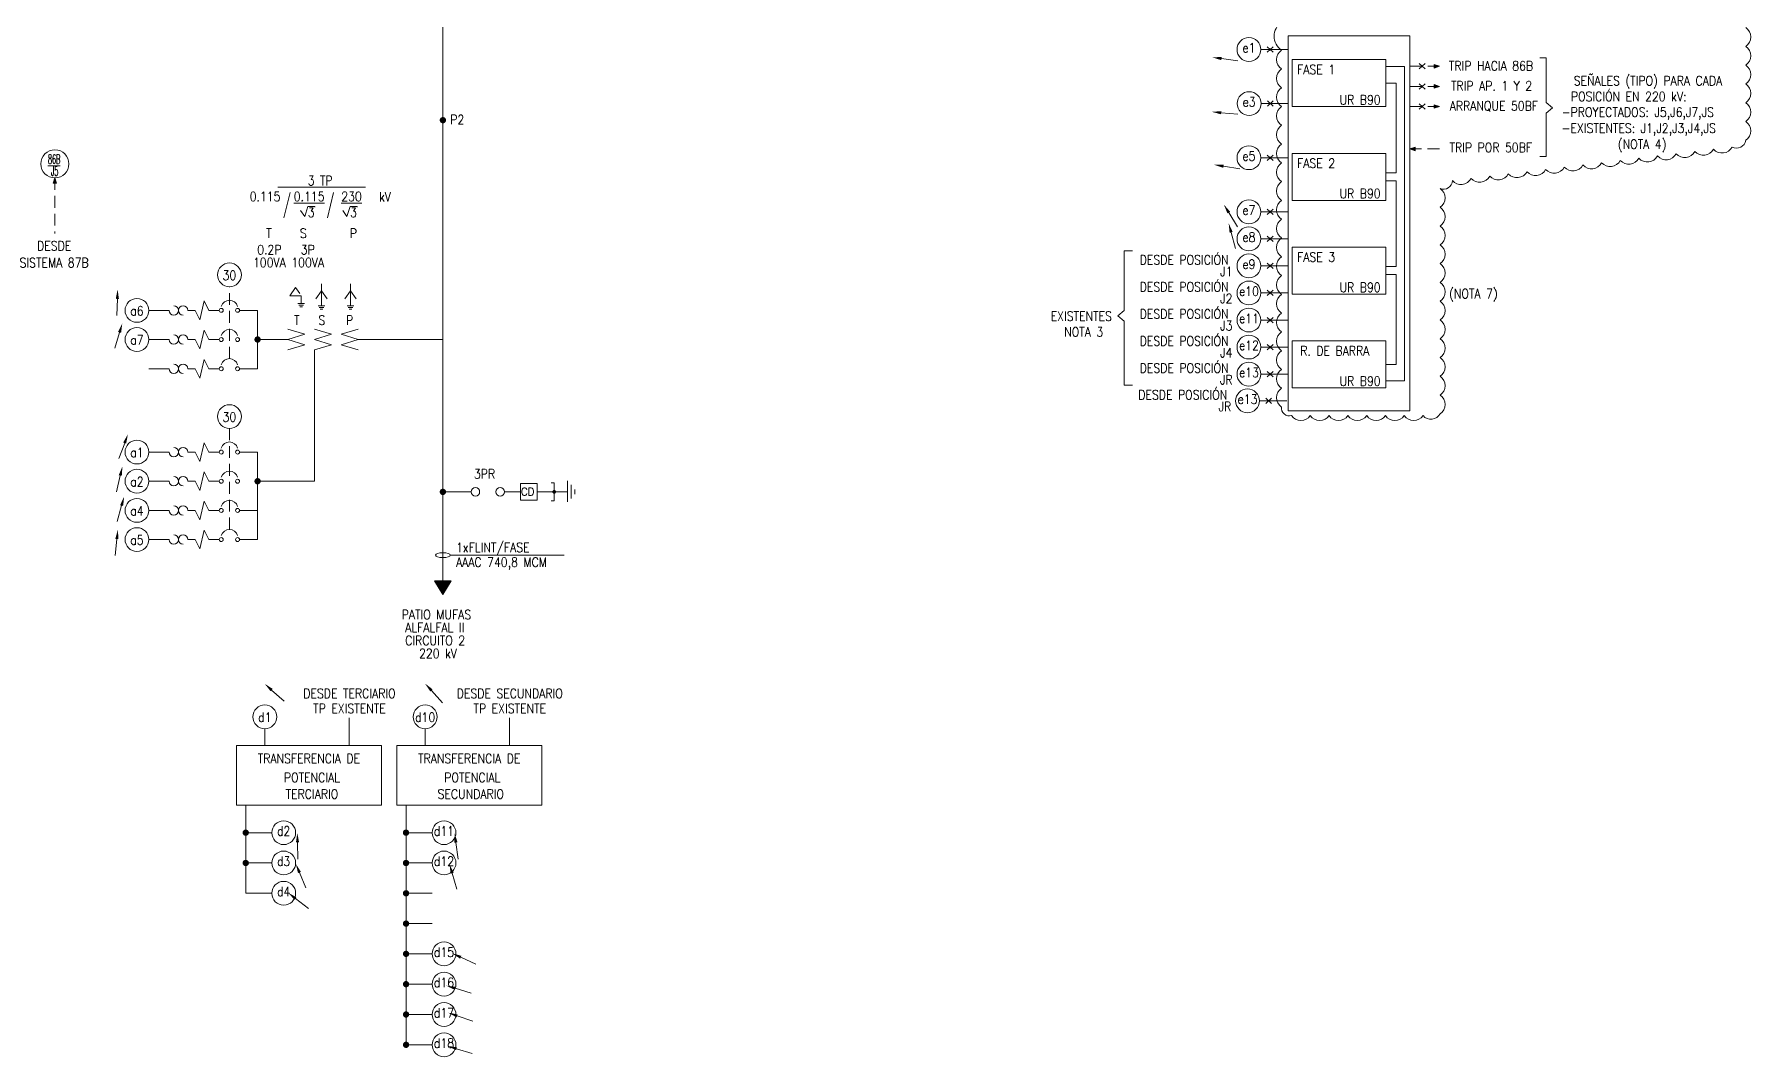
# Model space of a CAD drawing. Header units: millimetres. Extents: x -901 to 884, y -95 to 676.
# Drawn here: x 364.9 to 821.6, y -34.1 to 238.1 of the extents above; entities that cross this region are included whole.
import ezdxf
from ezdxf.enums import TextEntityAlignment as Align

# ---------------------------------------------------------------- set-up
doc = ezdxf.new("R2010")
doc.units = ezdxf.units.MM
doc.header["$LTSCALE"] = 10
doc.linetypes.add('HIDDEN', pattern=[9.525, 6.35, -3.175])
doc.linetypes.add('HIDDEN2', pattern=[4.7625, 3.175, -1.5875])
doc.layers.get('0').update_dxf_attribs({"lineweight": 5})
for name, color, linetype, lineweight in [('EL-CABLES', 204, 'Continuous', 0), ('EL-CANALETAS', 94, 'Continuous', 0), ('EL-CONDUCTOR', 30, 'Continuous', 0), ('EL-EQUIPOS ELECTRICOS', 3, 'Continuous', 0), ('EL-NIVEL-220kV', 84, 'Continuous', 0), ('IG-SIMBOLOGIAS', 151, 'Continuous', 0), ('IG-TEXTOS', 2, 'Continuous', 0)]:
    doc.layers.add(name, color=color, linetype=linetype, lineweight=lineweight)
doc.styles.add('Romans', font='romans.shx')

# ---------------------------------------------------------------- blocks, each defined once
blk = doc.blocks.new('DIAG-27')
blk.add_lwpolyline([(3.2, 1), (-3.2, -1), (3.2, -3), (-3.2, -5), (3.2, -7)])
blk = doc.blocks.new('TP')
at = {"layer": 'EL-EQUIPOS ELECTRICOS', "color": 3}
for p, q in [((348.47, 180.42), (345.89, 180.42)), ((369.69, 180.42), (367.11, 180.42))]:
    blk.add_line(p, q, dxfattribs=at)
for p, xscale, yscale, zscale in [((350.7, 182.5), -0.6956521721738735, 0.6956521721739134, 0.6956521721739131), ((357.79, 182.5), -0.6956521721738735, 0.6956521721739134, 0.6956521721739131), ((364.88, 182.5), 0.6956521721738735, 0.6956521721738735, 0.6956521721738735)]:
    blk.add_blockref('DIAG-27', p, dxfattribs=dict(at, xscale=xscale, yscale=yscale, zscale=zscale))
blk = doc.blocks.new('PARARRAYO')
at = {"layer": 'EL-CANALETAS'}
blk.add_line((419.31, 121.33), (414.75, 121.33), dxfattribs=at)
blk.add_lwpolyline([(410.34, 121.33), (406.06, 121.33)], dxfattribs=at)
at = {"layer": 'EL-EQUIPOS ELECTRICOS', "color": 3}
blk.add_lwpolyline([(414.75, 123.53), (410.34, 123.53), (410.34, 119.13), (414.75, 119.13)], close=True, dxfattribs=at)
for centre in [(398.36, 121.33), (404.94, 121.33)]:
    blk.add_circle(centre, 1.12, dxfattribs=at)
at = {"layer": 'IG-SIMBOLOGIAS'}
for p, q in [((419.31, 123.69), (418.49, 123.69)), ((419.31, 118.97), (418.49, 118.97))]:
    blk.add_line(p, q, dxfattribs=at)
at = {"layer": 'IG-SIMBOLOGIAS', "color": 151}
blk.add_line((419.56, 121.33), (422.86, 121.33), dxfattribs=at)
at = {"layer": 'IG-SIMBOLOGIAS'}
blk.add_lwpolyline([(419.31, 118.97), (419.31, 123.69)], dxfattribs=at)
at = {"layer": 'IG-SIMBOLOGIAS', "color": 151}
for points in [[(422.86, 118.69), (422.86, 124.22)], [(423.84, 119.57), (423.84, 123.16)], [(424.78, 120.71), (424.78, 121.95)]]:
    blk.add_lwpolyline(points, dxfattribs=at)
at = {"layer": 'IG-SIMBOLOGIAS', "const_width": 0.504}
blk.add_lwpolyline([(419.56, 121.33, -1), (419.06, 121.33, -1)], format="xyb", close=True, dxfattribs=at)
at = {"layer": 'IG-TEXTOS', "style": 'Romans'}
blk.add_text('CD', height=2, dxfattribs=at).set_placement((410.45, 120.38))
blk = doc.blocks.new('tier')
at = {"layer": 'IG-SIMBOLOGIAS', "color": 151, "lineweight": 5}
for p, q in [((93.77, 594.98), (93.77, 583.22)), ((90.77, 586.98), (93.77, 591.33)), ((96.77, 586.98), (93.77, 591.33)), ((93.77, 583.22), (91.97, 583.22)), ((92.49, 582.32), (95.05, 582.32)), ((93.01, 581.42), (94.53, 581.42)), ((93.77, 583.22), (95.57, 583.22))]:
    blk.add_line(p, q, dxfattribs=at)
blk = doc.blocks.new('INT. TERMOGNETICO')
at = {"layer": 'IG-SIMBOLOGIAS', "linetype": 'Continuous'}
for p, q in [((314.82, 191.43), (316.81, 191.43)), ((323.8, 191.43), (321.8, 191.43)), ((330.19, 191.43), (327.42, 191.43))]:
    blk.add_line(p, q, dxfattribs=at)
blk.add_lwpolyline([(327.42, 191.43), (326.17, 193.93), (325.05, 188.94), (323.8, 191.43)], dxfattribs=at)
for centre in [(330.71, 191.43), (335.06, 191.43)]:
    blk.add_circle(centre, 0.522, dxfattribs=at)
for centre, radius, start, end in [((318.06, 191.43), 1.25, 180, 90), ((320.56, 191.43), 1.25, 0, 270), ((332.89, 191.86), 2.26, 15.9459, 163.5771)]:
    blk.add_arc(centre, radius, start, end, dxfattribs=at)
blk = doc.blocks.new('flecha')
at = {"layer": 'IG-SIMBOLOGIAS'}
blk.add_lwpolyline([(92.64, 151.18), (88.41, 152.49)], dxfattribs=at)
blk.add_solid([(92.76, 151.58), (95.03, 150.44), (92.52, 150.78)], dxfattribs=at)
blk = doc.blocks.new('TERMINAL DE PRUEBA')
at = {"layer": 'IG-SIMBOLOGIAS', "color": 151}
for p, q in [((353.68, 260.53), (352.12, 259.11)), ((352.12, 260.53), (353.68, 259.11))]:
    blk.add_line(p, q, dxfattribs=at)

msp = doc.modelspace()

# ---------------------------------------------------------------- hatches: boundary and pattern name
at = {"layer": 'EL-CONDUCTOR', "linetype": 'HIDDEN2'}
for points in [[(738.79, 229.63), (737.41, 230.09), (737.41, 229.17)], [(738.79, 224.29), (737.41, 224.75), (737.41, 223.83)], [(738.79, 218.94), (737.41, 219.4), (737.41, 218.48)], [(730.91, 207.61), (732.29, 207.15), (732.29, 208.07)], [(370.33, 199.9), (369.87, 198.52), (370.79, 198.52)]]:
    msp.add_hatch(color=256, dxfattribs=at).paths.add_polyline_path(points)
at = {"layer": 'EL-NIVEL-220kV'}
msp.add_hatch(color=256, dxfattribs=at).paths.add_polyline_path([(473.58, 88.96), (471.32, 92.59), (473.58, 92.59), (475.83, 92.59)])

# ---------------------------------------------------------------- linework, layer by layer
at = {"layer": 'EL-CABLES'}
for p, q in [((698.51, 234.1), (691.25, 234.1)), ((724.51, 229.54), (729.49, 229.54)), ((729.49, 229.54), (729.49, 145.86)), ((724.51, 225.15), (727.25, 225.15)), ((727.25, 225.15), (727.25, 201.25)), ((698.51, 219.7), (691.31, 219.7)), ((698.51, 205.29), (691.25, 205.29)), ((727.25, 201.25), (724.51, 201.25)), ((727.25, 199.12), (724.51, 199.12)), ((727.25, 176.28), (727.25, 199.12)), ((698.51, 190.88), (691.25, 190.88)), ((691.25, 183.68), (698.51, 183.68)), ((691.25, 176.48), (698.51, 176.48)), ((727.25, 176.28), (724.51, 176.28)), ((727.25, 174.15), (724.51, 174.15)), ((727.25, 174.15), (727.25, 150.25)), ((691.25, 169.27), (698.51, 169.27)), ((395.35, 164.64), (398.71, 164.64)), ((424.27, 164.64), (419.47, 164.64)), ((424.27, 149.11), (424.27, 164.64)), ((691.25, 162.07), (698.51, 162.07)), ((395.35, 156.88), (398.71, 156.88)), ((429.78, 156.88), (424.69, 156.88)), ((439.46, 154.09), (439.46, 119.2)), ((691.25, 154.87), (698.51, 154.87)), ((395.35, 149.11), (398.71, 149.11)), ((424.27, 149.11), (419.47, 149.11)), ((691.25, 147.66), (698.51, 147.66)), ((724.51, 150.25), (727.25, 150.25)), ((724.51, 145.86), (729.49, 145.86)), ((690.89, 140.55), (698.14, 140.55)), ((395.34, 126.92), (398.71, 126.92)), ((424.27, 126.92), (419.47, 126.92)), ((424.27, 103.61), (424.27, 126.92)), ((395.35, 119.15), (398.71, 119.15)), ((439.46, 119.2), (424.69, 119.15)), ((395.35, 111.38), (398.71, 111.38)), ((424.27, 111.38), (419.47, 111.38)), ((395.34, 103.61), (398.71, 103.61)), ((424.27, 103.61), (419.47, 103.61)), ((448.66, 48.81), (448.66, 56.13)), ((491.32, 48.81), (491.32, 56.13)), ((426.21, 48.81), (426.21, 53.24)), ((468.87, 48.81), (468.87, 53.24)), ((421.12, 9.43), (421.12, 32.92)), ((463.78, -30.91), (463.78, 32.92)), ((421.12, 25.57), (428.05, 25.57)), ((463.78, 25.57), (470.71, 25.57)), ((421.12, 17.5), (428.05, 17.5)), ((463.78, 17.5), (470.71, 17.5)), ((421.12, 9.43), (428.05, 9.43)), ((463.78, 9.43), (470.71, 9.43)), ((463.78, 1.36), (470.71, 1.36)), ((463.78, -6.7), (470.71, -6.7)), ((463.78, -14.77), (470.71, -14.77)), ((463.78, -22.84), (470.71, -22.84)), ((463.78, -30.91), (470.71, -30.91))]:
    msp.add_line(p, q, dxfattribs=at)
at = {"layer": 'EL-CABLES', "const_width": 0.84}
for points in [[(424.69, 156.88, -1), (423.85, 156.88, -1)], [(424.69, 119.15, -1), (423.85, 119.15, -1)], [(421.54, 25.57, -1), (420.7, 25.57, -1)], [(464.2, 25.57, -1), (463.36, 25.57, -1)], [(421.54, 17.5, -1), (420.7, 17.5, -1)], [(464.2, 17.5, -1), (463.36, 17.5, -1)], [(464.2, 9.43, -1), (463.36, 9.43, -1)], [(464.2, 1.36, -1), (463.36, 1.36, -1)], [(464.2, -6.7, -1), (463.36, -6.7, -1)], [(464.2, -14.77, -1), (463.36, -14.77, -1)], [(464.2, -22.84, -1), (463.36, -22.84, -1)], [(464.2, -30.91, -1), (463.36, -30.91, -1)]]:
    msp.add_lwpolyline(points, format="xyb", close=True, dxfattribs=at)
at = {"layer": 'EL-CONDUCTOR', "linetype": 'HIDDEN2', "ltscale": 0.1}
for p, q in [((730.91, 229.63), (737.41, 229.63)), ((730.91, 224.29), (737.41, 224.29)), ((730.91, 218.94), (737.41, 218.94)), ((738.79, 207.61), (732.29, 207.61)), ((370.33, 199.9), (370.33, 185.14))]:
    msp.add_line(p, q, dxfattribs=at)
at = {"layer": 'EL-CONDUCTOR', "linetype": 'HIDDEN2'}
for points in [[(738.79, 229.63), (737.41, 230.09), (737.41, 229.17)], [(738.79, 224.29), (737.41, 224.75), (737.41, 223.83)], [(738.79, 218.94), (737.41, 219.4), (737.41, 218.48)], [(730.91, 207.61), (732.29, 207.15), (732.29, 208.07)], [(370.33, 199.9), (369.87, 198.52), (370.79, 198.52)]]:
    msp.add_lwpolyline(points, close=True, dxfattribs=at)
at = {"layer": 'EL-EQUIPOS ELECTRICOS', "color": 3}
for points in [[(698.51, 237.78), (730.91, 237.78), (730.91, 137.91), (698.51, 137.91)], [(699.63, 231.42), (724.51, 231.42), (724.51, 218.88), (699.63, 218.88)], [(699.63, 181.49), (724.51, 181.49), (724.51, 168.95), (699.63, 168.95)], [(699.63, 156.52), (724.51, 156.52), (724.51, 143.98), (699.63, 143.98)], [(418.67, 48.81), (457.27, 48.81), (457.27, 32.92), (418.67, 32.92)], [(461.33, 48.81), (499.93, 48.81), (499.93, 32.92), (461.33, 32.92)]]:
    msp.add_lwpolyline(points, close=True, dxfattribs=at)
msp.add_lwpolyline([(699.63, 193.91), (699.63, 206.45), (724.51, 206.45), (724.51, 193.91), (699.63, 193.91)], dxfattribs=at)
at = {"layer": 'EL-NIVEL-220kV'}
for p, q in [((473.58, 252.44), (473.58, 92.59)), ((453.58, 156.88), (467.42, 156.88)), ((467.42, 156.88), (473.58, 156.88)), ((473.58, 92.59), (471.32, 92.59)), ((471.32, 92.59), (473.58, 88.96)), ((473.58, 92.59), (475.83, 92.59)), ((473.58, 88.96), (475.83, 92.59))]:
    msp.add_line(p, q, dxfattribs=at)
at = {"layer": 'EL-NIVEL-220kV', "lineweight": 5}
for p, q in [((432.87, 168.53), (434.37, 170.7)), ((432.87, 168.53), (434.37, 170.7)), ((435.16, 169.65), (434.37, 170.7)), ((435.52, 169.17), (434.37, 170.7)), ((435.87, 168.53), (432.87, 168.53)), ((435.87, 168.53), (432.87, 168.53)), ((435.87, 166.5), (434.97, 166.5)), ((435.23, 166.05), (436.51, 166.05)), ((435.49, 165.6), (436.25, 165.6)), ((435.87, 168.53), (435.87, 166.5)), ((435.87, 166.5), (436.77, 166.5))]:
    msp.add_line(p, q, dxfattribs=at)
at = {"layer": 'EL-NIVEL-220kV', "const_width": 0.84}
for points in [[(474, 215.28, -1), (473.16, 215.28, -1)], [(474, 116.31, -1), (473.16, 116.31, -1)]]:
    msp.add_lwpolyline(points, format="xyb", close=True, dxfattribs=at)
at = {"layer": 'EL-NIVEL-220kV'}
msp.add_lwpolyline([(481.13, 116.31), (473.58, 116.31)], dxfattribs=at)
at = {"layer": 'IG-SIMBOLOGIAS', "linetype": 'HIDDEN', "ltscale": 0.05}
for p, q in [((416.78, 151.79), (416.78, 170.92)), ((416.78, 151.79), (416.78, 170.92)), ((416.78, 106.3), (416.78, 133.19))]:
    msp.add_line(p, q, dxfattribs=at)
at = {"layer": 'IG-SIMBOLOGIAS'}
msp.add_line((475.56, 99.45), (505.86, 99.45), dxfattribs=at)
msp.add_lwpolyline([(820.3, 239.93, -0.520567), (820.3, 234.93, -0.520567), (820.3, 229.93, -0.520567), (820.3, 224.93, -0.520567), (820.3, 219.93, -0.520567), (820.3, 214.93, -0.520567), (820.3, 209.93, -0.520567), (816.68, 208.13, -0.520567), (811.72, 207.54, -0.520567), (806.76, 206.94, -0.520567), (801.79, 206.35, -0.520567), (796.83, 205.75, -0.520567), (791.86, 205.15, -0.520567), (786.9, 204.56, -0.520567), (781.93, 203.96, -0.520567), (776.97, 203.36, -0.520567), (772, 202.77, -0.520567), (767.04, 202.17, -0.520567), (762.08, 201.57, -0.520567), (757.11, 200.98, -0.520567), (752.15, 200.38, -0.520567), (747.18, 199.78, -0.520567), (742.22, 199.19, -0.520567), (738.96, 197.08, -0.520567), (738.96, 192.08, -0.520567), (738.96, 187.08, -0.520567), (738.96, 182.08, -0.520567), (738.96, 177.08, -0.520567), (738.96, 172.08, -0.520567), (738.96, 167.08, -0.520567), (738.96, 162.08, -0.520567), (738.96, 157.08, -0.520567), (738.96, 152.08, -0.520567), (738.96, 147.08, -0.520567), (738.96, 142.08, -0.520567), (738.96, 137.08, -0.520567), (734.42, 136.61, -0.520567), (729.42, 136.61, -0.520567), (724.42, 136.61, -0.520567), (719.42, 136.61, -0.520567), (714.42, 136.61, -0.520567), (709.42, 136.61, -0.520567), (704.42, 136.61, -0.520567), (699.42, 136.61, -0.520567), (696.72, 138.91, -0.520567), (696.72, 143.91, -0.520567), (696.72, 148.91, -0.520567), (696.72, 153.91, -0.520567), (696.72, 158.91, -0.520567), (696.72, 163.91, -0.520567), (696.72, 168.91, -0.520567), (696.72, 173.91, -0.520567), (696.72, 178.91, -0.520567), (696.72, 183.91, -0.520567), (696.72, 188.91, -0.520567), (696.72, 193.91, -0.520567), (696.72, 198.91, -0.520567), (696.72, 203.91, -0.520567), (696.72, 208.91, -0.520567), (696.72, 213.91, -0.520567), (696.72, 218.91, -0.520567), (696.72, 223.91, -0.520567), (696.72, 228.91, -0.520567), (696.72, 233.91, -0.520567), (696.72, 241.35, -0.520567)], format="xyb", dxfattribs=at)
for centre, radius in [((688.09, 234.1), 3.17), ((688.14, 219.7), 3.17), ((370.33, 203.64), 3.74), ((688.09, 205.29), 3.17), ((688.09, 190.88), 3.17), ((688.09, 183.68), 3.17), ((688.09, 176.48), 3.17), ((416.78, 174.09), 3.17), ((688.09, 169.27), 3.17), ((392.18, 164.64), 3.17), ((688.09, 162.07), 3.17), ((392.18, 156.88), 3.17), ((688.09, 154.87), 3.17), ((688.09, 147.66), 3.17), ((687.72, 140.55), 3.17), ((416.78, 136.36), 3.17), ((392.18, 126.92), 3.17), ((392.18, 119.15), 3.17), ((392.18, 111.38), 3.17), ((392.18, 103.61), 3.17), ((426.21, 56.41), 3.17), ((468.87, 56.41), 3.17), ((431.22, 25.57), 3.17), ((473.88, 25.57), 3.17), ((431.22, 17.5), 3.17), ((473.88, 17.5), 3.17), ((431.22, 9.43), 3.17), ((473.88, -6.7), 3.17), ((473.88, -14.77), 3.17), ((473.88, -22.84), 3.17), ((473.88, -30.91), 3.17)]:
    msp.add_circle(centre, radius, dxfattribs=at)
msp.add_ellipse((473.58, 99.45), major_axis=(-1.98, 0), ratio=0.32468, dxfattribs=at)
at = {"layer": 'IG-TEXTOS'}
for p, q in [((765.49, 231.91), (767.18, 231.91)), ((767.18, 219.97), (767.18, 231.91)), ((768.85, 218.55), (767.18, 219.97)), ((768.85, 218.55), (767.18, 217.17)), ((767.18, 217.17), (767.18, 205.64)), ((765.49, 205.64), (767.18, 205.64)), ((432.91, 196.02), (431.29, 189.25)), ((444.5, 196.02), (442.88, 189.25)), ((654.86, 164.59), (654.86, 180.53)), ((657.08, 180.53), (654.86, 180.53)), ((653.2, 163.21), (654.86, 164.59)), ((653.2, 163.21), (654.86, 161.79)), ((654.86, 161.79), (654.86, 144.7)), ((657.08, 144.7), (654.86, 144.7))]:
    msp.add_line(p, q, dxfattribs=at)
for points in [[(435.69, 191.27), (436.81, 189.64), (437.62, 192.33), (439.48, 192.33), (439.48, 192.08)], [(446.94, 191.27), (448.06, 189.64), (448.87, 192.33), (450.73, 192.33), (450.73, 192.08)]]:
    msp.add_lwpolyline(points, dxfattribs=at)

# ---------------------------------------------------------------- block references
for p, rotation in [((746.82, 396.23), 189.6290772652134), ((739.66, 384.49), 192.079296194125), ((752.12, 365.56), 187.9671889723746), ((851.82, 244.01), 139.0008524807143), ((860.63, 188.04), 122.3462895939092), ((557.35, 118.7), 105.4537664632123), ((539.45, 67.32), 90.44764277503847), ((535.04, 28.91), 87.00733839935698), ((544.64, 38.11), 93.75050206424876), ((541.29, 23.42), 91.2768483079541), ((552.69, 41.1), 100.8037135116912), ((575.77, 161.55), 155.0585861862341), ((626.75, 147.31), 149.7277769923773), ((607.38, -18.09), 108.1074693645394), ((653.1, 1.87), 114.6749917912324), ((610.97, 39.83), 129.5653943598209), ((653.22, 21.87), 123.7904500471505), ((574.08, 117.19), 159.4882075258099), ((590.42, 129.78), 172.2903464335698), ((567.22, 136.68), 180.8599001434647), ((575.03, 124.78), 178.0741710820182), ((569.71, 119.3), 180.0435206190738)]:
    msp.add_blockref('flecha', p, dxfattribs=dict(rotation=rotation))
msp.add_blockref('TP', (83.89, -23.54))
at = {"layer": 'EL-NIVEL-220kV', "lineweight": 5, "xscale": 0.5, "yscale": 0.5, "zscale": 0.5}
for p in [(394.4, -125.78), (402.13, -125.78)]:
    msp.add_blockref('tier', p, dxfattribs=at)
at = {"layer": 'IG-SIMBOLOGIAS'}
for name, p in [('TERMINAL DE PRUEBA', (340.82, -25.72)), ('TERMINAL DE PRUEBA', (381.26, -30.19)), ('TERMINAL DE PRUEBA', (381.26, -35.53)), ('TERMINAL DE PRUEBA', (340.87, -40.12)), ('TERMINAL DE PRUEBA', (381.26, -40.88)), ('TERMINAL DE PRUEBA', (340.82, -54.53)), ('TERMINAL DE PRUEBA', (340.82, -68.94)), ('TERMINAL DE PRUEBA', (340.82, -76.14)), ('TERMINAL DE PRUEBA', (340.82, -83.35)), ('TERMINAL DE PRUEBA', (340.82, -90.55)), ('INT. TERMOGNETICO', (83.89, -26.79)), ('TERMINAL DE PRUEBA', (340.82, -97.75)), ('INT. TERMOGNETICO', (83.89, -34.56)), ('TERMINAL DE PRUEBA', (340.82, -104.96)), ('INT. TERMOGNETICO', (83.89, -42.33)), ('TERMINAL DE PRUEBA', (340.82, -112.16)), ('TERMINAL DE PRUEBA', (340.45, -119.27)), ('INT. TERMOGNETICO', (83.89, -64.52)), ('INT. TERMOGNETICO', (83.89, -72.29)), ('INT. TERMOGNETICO', (83.89, -80.05)), ('INT. TERMOGNETICO', (83.89, -87.82))]:
    msp.add_blockref(name, p, dxfattribs=at)
at = {"layer": 'IG-TEXTOS'}
msp.add_blockref('PARARRAYO', (83.89, -5.01), dxfattribs=at)

# ---------------------------------------------------------------- texts
at = {"layer": 'IG-TEXTOS', "style": 'Romans'}
for s, width, p in [('e1', 0.85, (688.08, 233.3)), ('FASE 1', 0.85, (705.96, 227.53)), ('TRIP HACIA 86B', 0.85, (752.5, 228.51)), ('TRIP AP. 1 Y 2', 0.85, (752.65, 223.17)), ('SEÑALES (TIPO) PARA CADA', 0.85, (794.27, 224.54)), ('e3', 0.85, (688.13, 218.89)), ('UR B90', 0.85, (717.67, 219.46)), ('ARRANQUE 50BF', 0.85, (753.26, 217.83)), ('POSICIÓN EN 220 kV:', 0.85, (789.14, 220.32)), ('P2', 0.85, (477.42, 214.19)), ('-PROYECTADOS: J5,J6,J7,JS', 0.85, (791.57, 216.15)), ('-EXISTENTES: J1,J2,J3,J4,JS', 0.85, (791.81, 211.89)), ('(NOTA 4)', 0.85, (792.72, 207.62)), ('%%U86B', 0.5, (370.13, 203.66)), ('e5', 0.85, (688.08, 204.48)), ('TRIP POR 50BF', 0.85, (752.44, 206.75)), ('J5', 0.5, (370.27, 200.48)), ('FASE 2', 0.85, (705.96, 202.56)), ('%%U     3 TP      ', 0.85, (441.33, 197.93)), ('UR B90', 0.85, (717.67, 194.49)), ('0.115', 0.85, (426.26, 193.71)), ('%%U0.115', 0.85, (438, 193.71)), ('3', 0.85, (438.52, 189.47)), ('%%U230', 0.85, (449.27, 193.71)), ('3', 0.85, (449.79, 189.47)), ('kV', 0.85, (458.18, 193.62)), ('e7', 0.85, (688.08, 190.08)), ('DESDE', 0.85, (370.13, 180.56)), ('T', 0.85, (427.3, 183.92)), ('S', 0.85, (436.44, 183.92)), ('P', 0.85, (449.78, 183.92)), ('e8', 0.85, (688.08, 182.87)), ('SISTEMA 87B', 0.85, (370.13, 176.09)), ('100VA', 0.85, (427.41, 176.12)), ('0.2P', 0.85, (427.41, 179.54)), ('100VA', 0.85, (437.61, 176.12)), ('3P', 0.85, (437.61, 179.54)), ('DESDE POSICIÓN ', 0.85, (671.57, 176.84)), ('e9', 0.85, (688.08, 175.67)), ('FASE 3', 0.85, (705.96, 177.59)), ('30', 0.85, (416.77, 172.72)), ('J1', 0.85, (682.06, 173.73)), ('DESDE POSICIÓN ', 0.85, (671.57, 169.64)), ('J2', 0.85, (682.06, 166.53)), ('e10', 0.85, (688.08, 168.47)), ('UR B90', 0.85, (717.67, 169.52)), ('(NOTA 7)', 0.85, (747.82, 167.84)), ('a6', 0.85, (392.17, 163.28)), ('DESDE POSICIÓN ', 0.85, (671.57, 162.44)), ('T', 0.85, (434.7, 160.77)), ('S', 0.85, (441.36, 160.77)), ('P', 0.85, (448.78, 160.77)), ('EXISTENTES', 0.85, (643.47, 161.84)), ('NOTA 3', 0.85, (644.11, 157.65)), ('J3', 0.85, (682.06, 159.32)), ('e11', 0.85, (688.08, 161.26)), ('a7', 0.85, (392.17, 155.51)), ('DESDE POSICIÓN ', 0.85, (671.57, 155.23)), ('e12', 0.85, (688.08, 154.06)), ('DESDE POSICIÓN ', 0.85, (671.57, 148.03)), ('J4', 0.85, (682.06, 152.12)), ('R. DE BARRA', 0.85, (710.93, 152.63)), ('JR', 0.85, (682.06, 144.92)), ('e13', 0.85, (688.08, 146.86)), ('UR B90', 0.85, (717.67, 144.56)), ('DESDE POSICIÓN ', 0.85, (671.2, 140.92)), ('e13', 0.85, (687.71, 139.74)), ('30', 0.85, (416.77, 134.99)), ('JR', 0.85, (681.69, 137.8)), ('a1', 0.85, (392.17, 125.55)), ('a2', 0.85, (392.17, 117.78)), ('a4', 0.85, (392.17, 110.01)), ('a5', 0.85, (392.17, 102.25)), ('DESDE TERCIARIO', 0.85, (448.72, 61.39)), ('TP EXISTENTE', 0.85, (448.72, 57.38)), ('DESDE SECUNDARIO', 0.85, (491.38, 61.39)), ('TP EXISTENTE', 0.85, (491.38, 57.38)), ('d1', 0.85, (426.2, 55.04)), ('d10', 0.85, (468.86, 55.04)), ('TRANSFERENCIA DE ', 0.85, (438.65, 44.07)), ('TRANSFERENCIA DE ', 0.85, (481.32, 44.07)), ('POTENCIAL', 0.85, (438.74, 39)), ('POTENCIAL', 0.85, (481.41, 39)), ('TERCIARIO', 0.85, (438.74, 34.61)), ('SECUNDARIO', 0.85, (481.01, 34.61)), ('d2', 0.85, (431.21, 24.76)), ('d11', 0.85, (473.87, 24.76)), ('d3', 0.85, (431.21, 16.7)), ('d12', 0.85, (473.87, 16.7)), ('d4', 0.85, (431.21, 8.63)), ('d15', 0.85, (473.87, -7.51)), ('d16', 0.85, (473.87, -15.58)), ('d17', 0.85, (473.87, -23.65)), ('d18', 0.85, (473.87, -31.72))]:
    msp.add_text(s, height=2.5, dxfattribs=dict(at, width=width)).set_placement(p, align=Align.CENTER)
at = {"layer": 'IG-TEXTOS', "style": 'Romans', "width": 0.85}
for s, p in [('3PR', (481.83, 119.86)), ('1xFLINT/FASE', (477.07, 100.28)), ('AAAC 740,8 MCM', (477.07, 96.34)), ('PATIO MUFAS', (462.62, 82.38)), ('ALFALFAL II', (463.55, 78.94)), ('CIRCUITO 2 ', (463.55, 75.49)), ('220 kV', (467.23, 72.04))]:
    msp.add_text(s, height=2.5, dxfattribs=at).set_placement(p)

doc.saveas('drawing.dxf')
